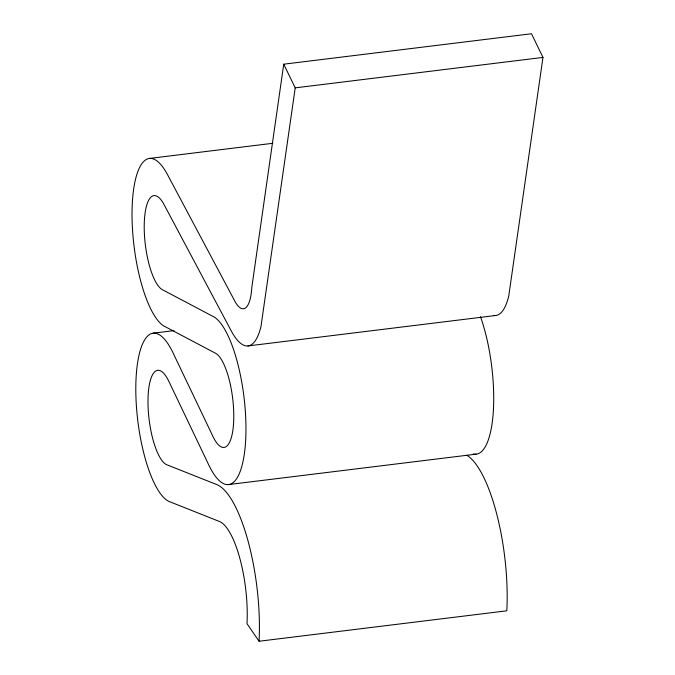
<?xml version="1.0" encoding="UTF-8"?>
<svg xmlns="http://www.w3.org/2000/svg" width="675" height="675" viewBox="0 0 675 675"><rect width="100%" height="100%" fill="white"/><g stroke="black" fill="none" stroke-linecap="round" stroke-linejoin="round"><path stroke-width="1.01" d="M493.509 315.402A79.11 24.047 83 0 0 508.773 295.861L542.97 57.417L531.495 33.75L283.736 64.192L251.826 287.305A41.648 12.665 83 0 1 250.324 298.434A41.707 12.682 83 0 1 233.904 299.422L168.649 176.799A86.948 26.435 83 0 0 160.979 164.768A85.219 25.912 83 0 0 132.131 221.231A85.219 25.912 83 0 0 165.721 326.953L214.895 352.915A48.946 14.884 83 0 1 218.928 356.113A47.773 14.521 83 0 1 233.415 425.385A47.773 14.521 83 0 1 212.296 435.071L174.125 355.151A86.257 26.224 83 0 0 164.751 339.5A85.202 25.903 83 0 0 135.937 397.06A85.202 25.903 83 0 0 170.218 501.93L218.54 521.134A71.078 21.608 83 0 1 226.547 527.588A70.242 21.355 83 0 1 246.999 623.658L259.048 641.25L506.807 610.808A107.671 32.737 83 0 0 475.462 463.531A108.025 32.839 83 0 0 466.712 455.212M283.736 64.192L295.211 87.86L261.014 326.303A79.11 24.047 83 0 1 230.496 329.484L164.742 205.883A48.743 14.816 83 0 0 160.447 199.142A47.773 14.529 83 0 0 144.273 230.799A47.773 14.529 83 0 0 163.105 290.073L212.271 316.035A87.294 26.536 83 0 1 219.459 321.739A85.21 25.903 83 0 1 245.312 445.298A85.21 25.903 83 0 1 207.638 462.569L169.467 382.649A48.355 14.698 83 0 0 164.211 373.874A47.773 14.521 83 0 0 148.07 406.51A47.773 14.521 83 0 0 167.51 465.024L216.084 484.321A108.025 32.839 83 0 1 227.703 493.973A107.671 32.737 83 0 1 259.048 641.25M295.211 87.86L542.97 57.417M149.445 158.439L272.801 143.286M153.124 333.18L174.032 330.607M247.944 345.938L495.703 315.495M228.352 484.591L476.111 454.157M480.482 316.702A85.21 25.903 83 0 1 493.442 409.312A85.21 25.903 83 0 1 473.251 453.904"/></g></svg>
